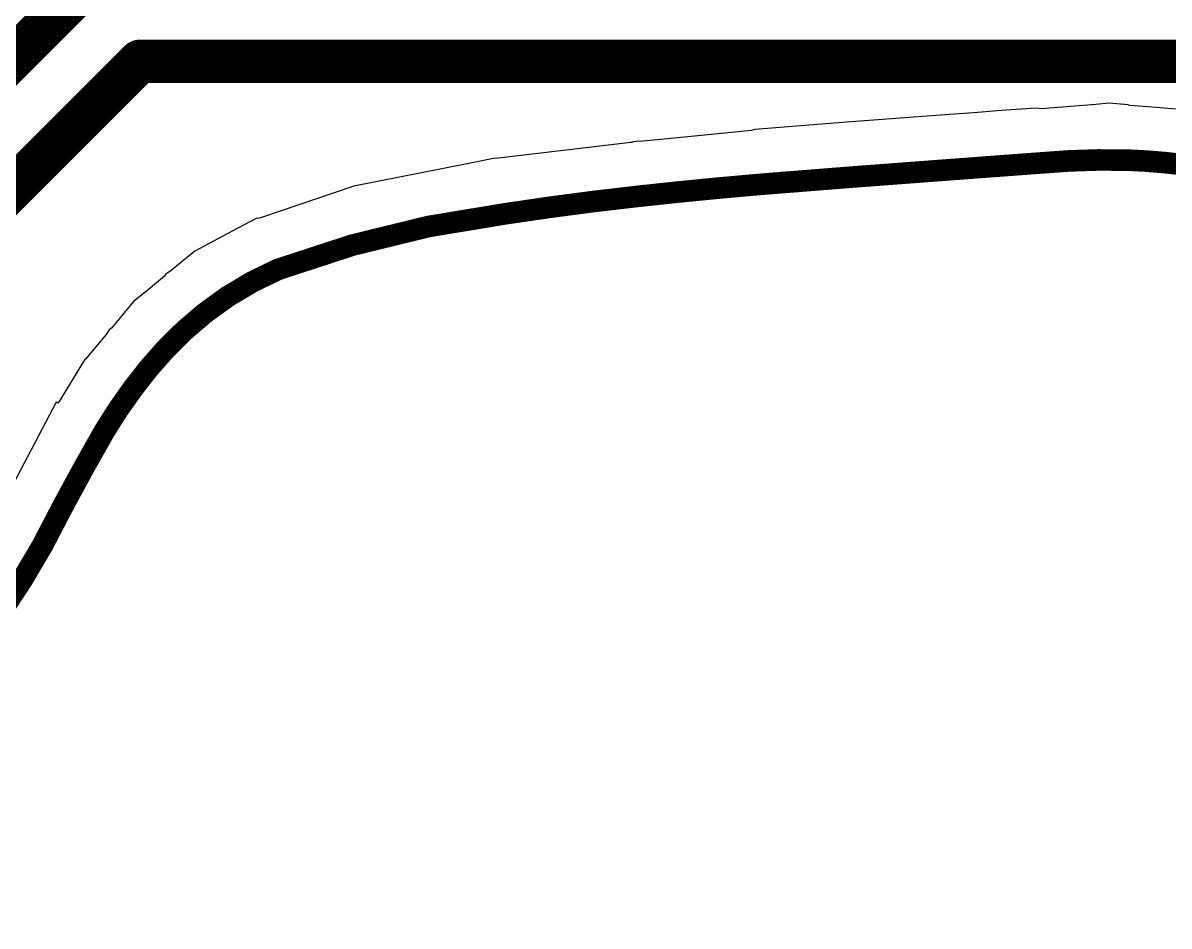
# Model space of a CAD drawing. Header units: inches. Extents: x -52 to 109, y 0 to 35.
# Drawn here: x 37.36 to 42.66, y 4.9 to 9.08 of the extents above; entities that cross this region are included whole.
import ezdxf

# ---------------------------------------------------------------- set-up
doc = ezdxf.new("R2010")
doc.units = ezdxf.units.IN
for name, color, linetype in [('Bottom Layer', 5, 'Continuous'), ('Keep-Out Layer', 6, 'Continuous'), ('Mechanical 4', 56, 'Continuous'), ('Top Layer', 1, 'Continuous')]:
    doc.layers.add(name, color=color, linetype=linetype)

msp = doc.modelspace()

# ---------------------------------------------------------------- linework, layer by layer
at = {"layer": 'Bottom Layer'}
for points in [[(33.75, 5.35, 0.2, 0.2, 0), (37.7, 9.3, 0.2, 0.2, 0)], [(34, 5, 0.2, 0.2, 0), (37.9, 8.9, 0.2, 0.2, 0)], [(37.9, 8.9, 0.2, 0.2, 0), (45.7, 8.9, 0.2, 0.2, 0)]]:
    msp.add_lwpolyline(points, format="xyseb", dxfattribs=at)
msp.add_lwpolyline([(37.85, 8.9, 0.1, 0.1, 1), (37.95, 8.9, 0.1, 0.1, 1)], format="xyseb", close=True, dxfattribs=at)
msp.add_lwpolyline([(37.85, 8.9, 0.1, 0.1, 1), (37.95, 8.9, 0.1, 0.1, 1)], format="xyseb", close=True, dxfattribs=at)
at = {"layer": 'Keep-Out Layer'}
for points in [[(41.9012, 8.4175, 0.1, 0.1, 0), (42.0631, 8.4295, 0.1, 0.1, 0)], [(42.0631, 8.4295, 0.1, 0.1, -0.028802), (42.465, 8.4429, 0.1, 0.1, 0)], [(42.465, 8.4429, 0.1, 0.1, -0.021768), (42.7169, 8.4228, 0.1, 0.1, 0)], [(41.1891, 8.3641, 0.1, 0.1, 0), (41.6413, 8.3981, 0.1, 0.1, 0)], [(41.6413, 8.3981, 0.1, 0.1, 0), (41.7745, 8.4081, 0.1, 0.1, 0)], [(41.7745, 8.4081, 0.1, 0.1, 0), (41.9012, 8.4175, 0.1, 0.1, 0)], [(40.2038, 8.2754, 0.1, 0.1, -0.006298), (40.7641, 8.3303, 0.1, 0.1, 0)], [(40.7641, 8.3303, 0.1, 0.1, 0), (41.1891, 8.3641, 0.1, 0.1, 0)], [(39.591, 8.1947, 0.1, 0.1, -0.010686), (40.2038, 8.2754, 0.1, 0.1, 0)], [(38.54, 7.9375, 0.1, 0.1, -0.056919), (39.591, 8.1947, 0.1, 0.1, 0)], [(38.2006, 7.7351, 0.1, 0.1, -0.066009), (38.54, 7.9375, 0.1, 0.1, 0)], [(37.9396, 7.4776, 0.1, 0.1, -0.053133), (38.2006, 7.7351, 0.1, 0.1, 0)], [(37.7391, 7.1934, 0.1, 0.1, -0.035566), (37.9396, 7.4776, 0.1, 0.1, 0)], [(37.4492, 6.6588, 0.1, 0.1, -0.012741), (37.7391, 7.1934, 0.1, 0.1, 0)], [(37.4492, 6.6588, 0.1, 0.1, -0.036235), (37.1492, 6.2029, 0.1, 0.1, 0)]]:
    msp.add_lwpolyline(points, format="xyseb", dxfattribs=at)
for points in [[(42.0381, 8.4295, 0.05, 0.05, 1), (42.0881, 8.4295, 0.05, 0.05, 1)], [(42.0381, 8.4295, 0.05, 0.05, 1), (42.0881, 8.4295, 0.05, 0.05, 1)], [(42.44, 8.4429, 0.05, 0.05, 1), (42.49, 8.4429, 0.05, 0.05, 1)], [(42.44, 8.4429, 0.05, 0.05, 1), (42.49, 8.4429, 0.05, 0.05, 1)], [(41.6163, 8.3981, 0.05, 0.05, 1), (41.6663, 8.3981, 0.05, 0.05, 1)], [(41.6163, 8.3981, 0.05, 0.05, 1), (41.6663, 8.3981, 0.05, 0.05, 1)], [(41.7495, 8.4081, 0.05, 0.05, 1), (41.7995, 8.4081, 0.05, 0.05, 1)], [(41.7495, 8.4081, 0.05, 0.05, 1), (41.7995, 8.4081, 0.05, 0.05, 1)], [(41.8762, 8.4175, 0.05, 0.05, 1), (41.9262, 8.4175, 0.05, 0.05, 1)], [(41.8762, 8.4175, 0.05, 0.05, 1), (41.9262, 8.4175, 0.05, 0.05, 1)], [(40.7391, 8.3303, 0.05, 0.05, 1), (40.7891, 8.3303, 0.05, 0.05, 1)], [(40.7391, 8.3303, 0.05, 0.05, 1), (40.7891, 8.3303, 0.05, 0.05, 1)], [(41.1641, 8.3641, 0.05, 0.05, 1), (41.2141, 8.3641, 0.05, 0.05, 1)], [(41.1641, 8.3641, 0.05, 0.05, 1), (41.2141, 8.3641, 0.05, 0.05, 1)], [(40.1788, 8.2754, 0.05, 0.05, 1), (40.2288, 8.2754, 0.05, 0.05, 1)], [(40.1788, 8.2754, 0.05, 0.05, 1), (40.2288, 8.2754, 0.05, 0.05, 1)], [(39.566, 8.1947, 0.05, 0.05, 1), (39.616, 8.1947, 0.05, 0.05, 1)], [(39.566, 8.1947, 0.05, 0.05, 1), (39.616, 8.1947, 0.05, 0.05, 1)], [(38.515, 7.9375, 0.05, 0.05, 1), (38.565, 7.9375, 0.05, 0.05, 1)], [(38.515, 7.9375, 0.05, 0.05, 1), (38.565, 7.9375, 0.05, 0.05, 1)], [(38.1756, 7.7351, 0.05, 0.05, 1), (38.2256, 7.7351, 0.05, 0.05, 1)], [(38.1756, 7.7351, 0.05, 0.05, 1), (38.2256, 7.7351, 0.05, 0.05, 1)], [(37.9146, 7.4776, 0.05, 0.05, 1), (37.9646, 7.4776, 0.05, 0.05, 1)], [(37.9146, 7.4776, 0.05, 0.05, 1), (37.9646, 7.4776, 0.05, 0.05, 1)], [(37.7141, 7.1934, 0.05, 0.05, 1), (37.7641, 7.1934, 0.05, 0.05, 1)], [(37.7141, 7.1934, 0.05, 0.05, 1), (37.7641, 7.1934, 0.05, 0.05, 1)], [(37.4242, 6.6588, 0.05, 0.05, 1), (37.4742, 6.6588, 0.05, 0.05, 1)], [(37.4242, 6.6588, 0.05, 0.05, 1), (37.4742, 6.6588, 0.05, 0.05, 1)]]:
    msp.add_lwpolyline(points, format="xyseb", close=True, dxfattribs=at)
at = {"layer": 'Mechanical 4'}
for points in [[(41.9012, 8.4175, 0.1, 0.1, 0), (42.0631, 8.4295, 0.1, 0.1, 0)], [(42.0631, 8.4295, 0.1, 0.1, -0.028802), (42.465, 8.4429, 0.1, 0.1, 0)], [(42.465, 8.4429, 0.1, 0.1, -0.021768), (42.7169, 8.4228, 0.1, 0.1, 0)], [(41.1891, 8.3641, 0.1, 0.1, 0), (41.6413, 8.3981, 0.1, 0.1, 0)], [(41.6413, 8.3981, 0.1, 0.1, 0), (41.7745, 8.4081, 0.1, 0.1, 0)], [(41.7745, 8.4081, 0.1, 0.1, 0), (41.9012, 8.4175, 0.1, 0.1, 0)], [(40.2038, 8.2754, 0.1, 0.1, -0.006298), (40.7641, 8.3303, 0.1, 0.1, 0)], [(40.7641, 8.3303, 0.1, 0.1, 0), (41.1891, 8.3641, 0.1, 0.1, 0)], [(39.591, 8.1947, 0.1, 0.1, -0.010686), (40.2038, 8.2754, 0.1, 0.1, 0)], [(38.54, 7.9375, 0.1, 0.1, -0.056919), (39.591, 8.1947, 0.1, 0.1, 0)], [(38.2006, 7.7351, 0.1, 0.1, -0.066009), (38.54, 7.9375, 0.1, 0.1, 0)], [(37.9396, 7.4776, 0.1, 0.1, -0.053133), (38.2006, 7.7351, 0.1, 0.1, 0)], [(37.7391, 7.1934, 0.1, 0.1, -0.035566), (37.9396, 7.4776, 0.1, 0.1, 0)], [(37.4492, 6.6588, 0.1, 0.1, -0.012741), (37.7391, 7.1934, 0.1, 0.1, 0)], [(37.4492, 6.6588, 0.1, 0.1, -0.036235), (37.1492, 6.2029, 0.1, 0.1, 0)]]:
    msp.add_lwpolyline(points, format="xyseb", dxfattribs=at)
for points in [[(42.0381, 8.4295, 0.05, 0.05, 1), (42.0881, 8.4295, 0.05, 0.05, 1)], [(42.0381, 8.4295, 0.05, 0.05, 1), (42.0881, 8.4295, 0.05, 0.05, 1)], [(42.44, 8.4429, 0.05, 0.05, 1), (42.49, 8.4429, 0.05, 0.05, 1)], [(42.44, 8.4429, 0.05, 0.05, 1), (42.49, 8.4429, 0.05, 0.05, 1)], [(41.6163, 8.3981, 0.05, 0.05, 1), (41.6663, 8.3981, 0.05, 0.05, 1)], [(41.6163, 8.3981, 0.05, 0.05, 1), (41.6663, 8.3981, 0.05, 0.05, 1)], [(41.7495, 8.4081, 0.05, 0.05, 1), (41.7995, 8.4081, 0.05, 0.05, 1)], [(41.7495, 8.4081, 0.05, 0.05, 1), (41.7995, 8.4081, 0.05, 0.05, 1)], [(41.8762, 8.4175, 0.05, 0.05, 1), (41.9262, 8.4175, 0.05, 0.05, 1)], [(41.8762, 8.4175, 0.05, 0.05, 1), (41.9262, 8.4175, 0.05, 0.05, 1)], [(40.7391, 8.3303, 0.05, 0.05, 1), (40.7891, 8.3303, 0.05, 0.05, 1)], [(40.7391, 8.3303, 0.05, 0.05, 1), (40.7891, 8.3303, 0.05, 0.05, 1)], [(41.1641, 8.3641, 0.05, 0.05, 1), (41.2141, 8.3641, 0.05, 0.05, 1)], [(41.1641, 8.3641, 0.05, 0.05, 1), (41.2141, 8.3641, 0.05, 0.05, 1)], [(40.1788, 8.2754, 0.05, 0.05, 1), (40.2288, 8.2754, 0.05, 0.05, 1)], [(40.1788, 8.2754, 0.05, 0.05, 1), (40.2288, 8.2754, 0.05, 0.05, 1)], [(39.566, 8.1947, 0.05, 0.05, 1), (39.616, 8.1947, 0.05, 0.05, 1)], [(39.566, 8.1947, 0.05, 0.05, 1), (39.616, 8.1947, 0.05, 0.05, 1)], [(38.515, 7.9375, 0.05, 0.05, 1), (38.565, 7.9375, 0.05, 0.05, 1)], [(38.515, 7.9375, 0.05, 0.05, 1), (38.565, 7.9375, 0.05, 0.05, 1)], [(38.1756, 7.7351, 0.05, 0.05, 1), (38.2256, 7.7351, 0.05, 0.05, 1)], [(38.1756, 7.7351, 0.05, 0.05, 1), (38.2256, 7.7351, 0.05, 0.05, 1)], [(37.9146, 7.4776, 0.05, 0.05, 1), (37.9646, 7.4776, 0.05, 0.05, 1)], [(37.9146, 7.4776, 0.05, 0.05, 1), (37.9646, 7.4776, 0.05, 0.05, 1)], [(37.7141, 7.1934, 0.05, 0.05, 1), (37.7641, 7.1934, 0.05, 0.05, 1)], [(37.7141, 7.1934, 0.05, 0.05, 1), (37.7641, 7.1934, 0.05, 0.05, 1)], [(37.4242, 6.6588, 0.05, 0.05, 1), (37.4742, 6.6588, 0.05, 0.05, 1)], [(37.4242, 6.6588, 0.05, 0.05, 1), (37.4742, 6.6588, 0.05, 0.05, 1)]]:
    msp.add_lwpolyline(points, format="xyseb", close=True, dxfattribs=at)
at = {"layer": 'Top Layer'}
for p, q in [((42.3211, 8.7008), (42.0672, 8.6808)), ((42.3807, 8.7055), (42.3211, 8.7008)), ((42.4711, 8.6984), (42.3807, 8.7055)), ((42.4711, 8.6966), (42.4711, 8.6984)), ((42.4775, 8.6953), (42.4711, 8.6966)), ((42.6, 8.6857), (42.4775, 8.6953)), ((41.6222, 8.6523), (41.17, 8.6183)), ((41.6223, 8.6523), (41.6222, 8.6523)), ((41.7555, 8.6622), (41.6223, 8.6523)), ((41.6223, 8.6523), (41.6223, 8.6523)), ((41.7556, 8.6622), (41.7555, 8.6622)), ((41.8823, 8.6717), (41.7556, 8.6623)), ((41.7556, 8.6623), (41.7556, 8.6622)), ((41.8824, 8.6717), (41.8823, 8.6717)), ((42.0442, 8.6837), (41.8824, 8.6717)), ((41.8824, 8.6717), (41.8824, 8.6717)), ((42.0672, 8.6808), (42.0442, 8.6837)), ((42.7125, 8.6768), (42.6, 8.6857)), ((41.1689, 8.6182), (40.7439, 8.5844)), ((41.1694, 8.6181), (41.1689, 8.6182)), ((41.17, 8.6183), (41.1694, 8.6181)), ((40.325, 8.5402), (40.2106, 8.5289)), ((40.7279, 8.5798), (40.325, 8.5402)), ((40.7439, 8.5844), (40.7279, 8.5798)), ((40.1708, 8.5237), (39.5584, 8.4512)), ((40.1761, 8.5248), (40.1708, 8.5237)), ((40.2038, 8.5303), (40.1761, 8.5255)), ((40.1761, 8.5255), (40.1761, 8.5248)), ((40.2106, 8.5289), (40.2038, 8.5303)), ((39.4132, 8.4262), (38.8901, 8.3221)), ((39.5353, 8.4505), (39.4132, 8.4262)), ((39.5583, 8.452), (39.5353, 8.4505)), ((39.5584, 8.4512), (39.5583, 8.452)), ((38.8901, 8.3221), (38.4625, 8.177)), ((38.4388, 8.173), (38.3277, 8.1136)), ((38.4523, 8.1749), (38.4388, 8.173)), ((38.4625, 8.177), (38.4523, 8.1749)), ((38.4523, 8.1749), (38.4523, 8.1749)), ((38.3277, 8.1136), (38.1547, 8.0212)), ((38.1547, 8.0212), (38.045, 7.9318)), ((38.0145, 7.9066), (37.9305, 7.8371)), ((38.0204, 7.9154), (38.0145, 7.9066)), ((38.045, 7.9318), (38.0204, 7.9154)), ((37.9305, 7.8371), (37.8713, 7.7885)), ((37.8713, 7.7885), (37.7699, 7.6649)), ((37.7451, 7.6366), (37.6487, 7.5228)), ((37.7593, 7.6579), (37.7451, 7.6366)), ((37.7699, 7.6649), (37.7593, 7.6579)), ((37.6453, 7.5189), (37.5278, 7.3271)), ((37.6487, 7.5228), (37.6453, 7.5189)), ((37.5129, 7.3237), (37.2997, 6.9141)), ((37.522, 7.3185), (37.5129, 7.3237)), ((37.5278, 7.3271), (37.522, 7.3185))]:
    msp.add_line(p, q, dxfattribs=at)

doc.saveas('drawing.dxf')
